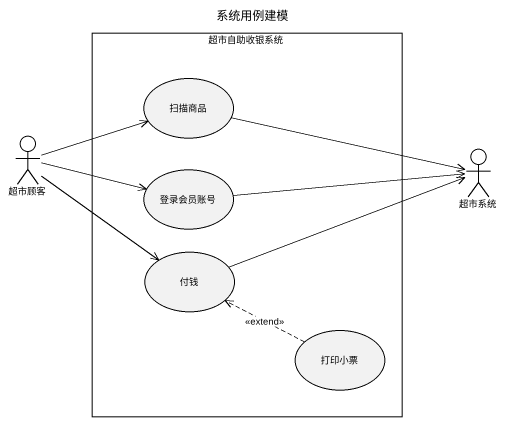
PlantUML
@startuml
title 系统用例建模
rectangle 超市自助收银系统 {
  usecase 扫描商品
  usecase 登录会员账号
  usecase 付钱
  usecase 打印小票
}
actor 超市顾客
actor 超市系统
扫描商品 -right-> 超市系统
超市顾客 -right-> 扫描商品
超市顾客 -right-> 登录会员账号
超市顾客 --> 付钱
登录会员账号 -right-> 超市系统
付钱 -right-> 超市系统
打印小票 .left.> 付钱 : <<extend>>
@enduml
